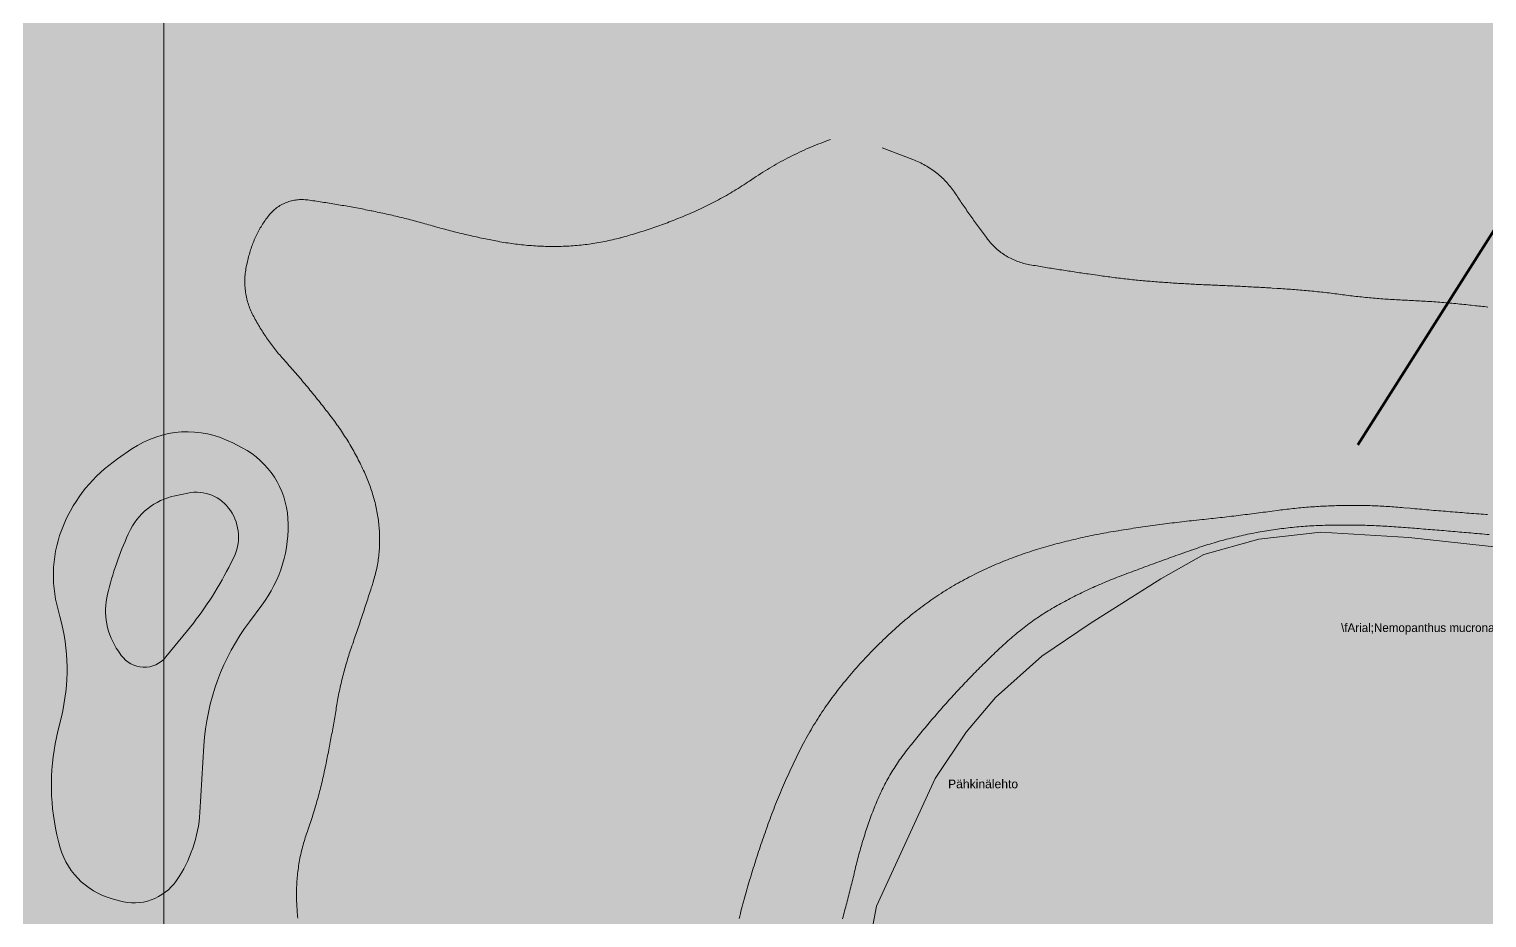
# Model space of a CAD drawing. Header units: metres. Extents: x 68582 to 69192, y 19191 to 19633.
# Drawn here: x 68632.4 to 68717, y 19446.8 to 19498.4 of the extents above; entities that cross this region are included whole.
import ezdxf

# ---------------------------------------------------------------- set-up
doc = ezdxf.new("R2010")
doc.units = ezdxf.units.M
doc.layers.get('0').update_dxf_attribs({"lineweight": 15})
for name, color, linetype, lineweight in [('hankintanumerot', 7, 'Continuous', 5), ('Kasvillisuus', 7, 'Continuous', 5), ('None', 7, 'Continuous', 5)]:
    doc.layers.add(name, color=color, linetype=linetype, lineweight=lineweight)
doc.styles.add('Arial', font='arial.ttf')
doc.styles.add('Delphian', font='')
doc.styles.get('Delphian').set_extended_font_data('Delphian')

msp = doc.modelspace()

# ---------------------------------------------------------------- hatches: boundary and pattern name
at = {"true_color": 0xd1f0d1, "transparency": 33554687}
msp.add_hatch(color=254, dxfattribs=at).paths.add_polyline_path([(68588.122, 19191.443), (69192.296, 19191.443), (69192.296, 19628.232), (68588.122, 19628.232)], flags=0)
at = {"layer": 'None', "linetype": 'Continuous', "lineweight": 0, "true_color": 0xffffff, "transparency": 33554687}
for points in [[(68673.035, 19475.737), (68673.106, 19475.916), (68682.991, 19501.529), (68691.179, 19521.508), (68693.03, 19520.75), (68684.85, 19500.79), (68676.088, 19478.087), (68675.02, 19475.32)], [(68671.4, 19471.5), (68673.035, 19475.737), (68675.02, 19475.32), (68674.46, 19472.99), (68675.14, 19472.52), (68673.82, 19470.44)], [(68675.14, 19472.52), (68680.729, 19472.86), (68689.753, 19474.326), (68698.197, 19475.056), (68730.725, 19472.66), (68733.43, 19471.52), (68733.33, 19469.39), (68730.25, 19470.69), (68698.21, 19473.05), (68690, 19472.34), (68680.95, 19470.87), (68673.82, 19470.44)], [(68683.178, 19389.013), (68673.369, 19409.997), (68669.336, 19422.068), (68667.002, 19433.338), (68666.375, 19444.204), (68667.27, 19455.109), (68670.275, 19467.023), (68671.4, 19471.5), (68673.82, 19470.44), (68672.18, 19466.4), (68669.25, 19454.78), (68668.38, 19444.18), (68668.99, 19433.6), (68671.27, 19422.59), (68675.23, 19410.74), (68684.99, 19389.86)]]:
    msp.add_hatch(color=7, dxfattribs=at).paths.add_polyline_path(points, flags=0)
at = {"layer": 'None', "linetype": 'Continuous', "lineweight": 0, "true_color": 0xa6caf0, "transparency": 33554687}
msp.add_hatch(color=151, dxfattribs=at).paths.add_polyline_path([(68704.58, 19395.3), (68703.2, 19396.8), (68701.5, 19397.3), (68700.2, 19398.7), (68699.7, 19405.6), (68698.9, 19407.6), (68693.3, 19412.4), (68689.1, 19416), (68686.9, 19418.6), (68683.5, 19426), (68681.1, 19433.2), (68680.3, 19438.7), (68680.7, 19442.7), (68681.6, 19447.5), (68685, 19454.9), (68686.8, 19457.6), (68688.5, 19459.6), (68691.2, 19462), (68694, 19463.9), (68698.1, 19466.5), (68700.6, 19467.9), (68703.8, 19468.8), (68707.4, 19469.2), (68712.5, 19468.9), (68722.6, 19467.8), (68725.6, 19467), (68728.4, 19465.5), (68730.9, 19463.3), (68732.6, 19459.8), (68734.2, 19455.2), (68736.5, 19451.4), (68739.7, 19447), (68743.2, 19443.5), (68744.5, 19442.6), (68753.8, 19438.5), (68757.8, 19437.1), (68760.2, 19436.5), (68763.4, 19436.2), (68766, 19435.6), (68765.4, 19434), (68763.9, 19433.7), (68760.7, 19433.7), (68756.1, 19433.5), (68749.2, 19431.6), (68743.7, 19431.1), (68739.9, 19431.1), (68736.8, 19430.4), (68731.2, 19428.1), (68728.2, 19426.1), (68725.4, 19423.8), (68721.33, 19418.5), (68715.9, 19412.5), (68714.3, 19409.6), (68713.2, 19404.8), (68711.8, 19401.6), (68711.2, 19399.4), (68711.2, 19397.44)], flags=0)

# ---------------------------------------------------------------- linework, layer by layer
at = {"layer": 'Kasvillisuus'}
msp.add_lwpolyline([(68640.232, 19207.927), (69167.579, 19207.927), (69167.579, 19603.634), (68640.232, 19603.634)], close=True, dxfattribs=at)
at = {"layer": 'None', "color": 7, "linetype": 'Continuous', "lineweight": 5, "transparency": 33554687}
for p, q in [((68709.54, 19474.27), (68720.283, 19491.2)), ((68638.377, 19474.033), (68637.541, 19473.46)), ((68644.781, 19474.099), (68644.234, 19474.384)), ((68641.621, 19471.471), (68640.895, 19471.32)), ((68638.2, 19469.163), (68638.165, 19469.086)), ((68644, 19467.159), (68644.266, 19467.68)), ((68634.09, 19464.697), (68634.2, 19464.3)), ((68645.2, 19464), (68645.917, 19464.956)), ((68640.355, 19461.96), (68641.609, 19463.496)), ((68637.596, 19462.287), (68637.764, 19462.05)), ((68634.283, 19458.478), (68634.081, 19457.657)), ((68642.329, 19452.932), (68642.561, 19456.807)), ((68634.03, 19451.64), (68634.137, 19451.17)), ((68637.226, 19447.913), (68637.651, 19447.792))]:
    msp.add_line(p, q, dxfattribs=at)
at = {"layer": 'None', "color": 7, "linetype": 'Continuous', "lineweight": 70, "transparency": 33554687}
msp.add_lwpolyline([(68709.54, 19474.27), (68729.75, 19506.12), (68734.22, 19512.47), (68757.72, 19539.84), (68764.6, 19547.49)], dxfattribs=at)
at = {"layer": 'None', "color": 7, "linetype": 'Continuous', "lineweight": 5, "transparency": 33554687}
for points in [[(68678.94, 19492), (68678.811, 19491.954), (68678.668, 19491.902), (68678.526, 19491.849), (68678.385, 19491.795), (68678.244, 19491.74), (68678.103, 19491.684), (68677.963, 19491.626), (68677.823, 19491.568), (68677.683, 19491.509), (68677.545, 19491.448), (68677.406, 19491.387), (68677.269, 19491.324), (68677.131, 19491.26), (68676.994, 19491.195), (68676.858, 19491.13), (68676.722, 19491.063), (68676.587, 19490.995), (68676.452, 19490.926), (68676.317, 19490.856), (68676.184, 19490.785), (68676.051, 19490.713), (68675.918, 19490.64), (68675.786, 19490.566), (68675.654, 19490.49), (68675.523, 19490.414), (68675.393, 19490.337), (68675.264, 19490.259), (68675.134, 19490.18), (68675.006, 19490.1), (68674.878, 19490.018), (68674.751, 19489.936), (68674.624, 19489.853), (68674.5, 19489.77), (68674.228, 19489.587), (68674.12, 19489.514), (68674.011, 19489.442), (68673.9, 19489.37), (68673.79, 19489.3), (68673.679, 19489.229), (68673.568, 19489.16), (68673.456, 19489.091), (68673.344, 19489.023), (68673.231, 19488.955), (68673.118, 19488.888), (68673.005, 19488.822), (68672.891, 19488.757), (68672.777, 19488.692), (68672.662, 19488.628), (68672.547, 19488.565), (68672.432, 19488.502), (68672.316, 19488.44), (68672.2, 19488.379), (68672.083, 19488.319), (68671.966, 19488.259), (68671.849, 19488.2), (68671.732, 19488.142), (68671.613, 19488.085), (68671.495, 19488.028), (68671.376, 19487.972), (68671.257, 19487.916), (68671.138, 19487.862), (68671.018, 19487.808), (68670.898, 19487.755), (68670.778, 19487.703), (68670.657, 19487.651), (68670.535, 19487.6), (68670.339, 19487.518), (68670.231, 19487.473), (68670.122, 19487.429), (68670.012, 19487.384), (68669.902, 19487.34), (68669.792, 19487.297), (68669.682, 19487.254), (68669.572, 19487.212), (68669.461, 19487.17), (68669.35, 19487.128), (68669.24, 19487.087), (68669.129, 19487.046), (68669.017, 19487.006), (68668.906, 19486.966), (68668.794, 19486.927), (68668.683, 19486.888), (68668.571, 19486.85), (68668.459, 19486.812), (68668.347, 19486.775), (68668.234, 19486.738), (68668.122, 19486.701), (68668.009, 19486.665), (68667.896, 19486.63), (68667.784, 19486.595), (68667.671, 19486.56), (68667.557, 19486.526), (68667.444, 19486.492), (68667.33, 19486.459), (68667.217, 19486.426), (68667.103, 19486.394), (68666.989, 19486.362), (68666.875, 19486.331), (68666.76, 19486.3), (68666.722, 19486.29), (68666.611, 19486.26), (68666.499, 19486.232), (68666.387, 19486.204), (68666.275, 19486.177), (68666.162, 19486.152), (68666.05, 19486.127), (68665.937, 19486.102), (68665.824, 19486.079), (68665.711, 19486.057), (68665.598, 19486.035), (68665.484, 19486.015), (68665.371, 19485.995), (68665.257, 19485.976), (68665.143, 19485.958), (68665.029, 19485.941), (68664.915, 19485.925), (68664.8, 19485.91), (68664.686, 19485.896), (68664.571, 19485.882), (68664.456, 19485.87), (68664.342, 19485.858), (68664.227, 19485.848), (68664.112, 19485.838), (68663.997, 19485.829), (68663.882, 19485.821), (68663.767, 19485.814), (68663.651, 19485.807), (68663.536, 19485.802), (68663.421, 19485.798), (68663.306, 19485.794), (68663.19, 19485.792), (68663.075, 19485.79), (68662.959, 19485.789), (68662.844, 19485.789), (68662.728, 19485.79), (68662.613, 19485.791), (68662.497, 19485.793), (68662.382, 19485.796), (68662.266, 19485.799), (68662.151, 19485.804), (68662.035, 19485.809), (68661.92, 19485.815), (68661.805, 19485.821), (68661.689, 19485.829), (68661.574, 19485.837), (68661.459, 19485.846), (68661.344, 19485.855), (68661.228, 19485.865), (68661.113, 19485.877), (68660.999, 19485.888), (68660.884, 19485.901), (68660.769, 19485.914), (68660.654, 19485.928), (68660.539, 19485.943), (68660.425, 19485.958), (68660.31, 19485.975), (68660.196, 19485.992), (68660.082, 19486.009), (68659.968, 19486.028), (68659.854, 19486.047), (68659.74, 19486.067), (68659.626, 19486.088), (68659.513, 19486.109), (68659.4, 19486.131), (68659.305, 19486.15), (68659.111, 19486.188), (68659.002, 19486.21), (68658.895, 19486.232), (68658.787, 19486.254), (68658.68, 19486.276), (68658.573, 19486.299), (68658.465, 19486.322), (68658.359, 19486.345), (68658.251, 19486.369), (68658.144, 19486.392), (68658.037, 19486.417), (68657.931, 19486.441), (68657.823, 19486.466), (68657.717, 19486.491), (68657.61, 19486.516), (68657.504, 19486.541), (68657.397, 19486.567), (68657.29, 19486.594), (68657.184, 19486.62), (68657.078, 19486.647), (68656.972, 19486.674), (68656.866, 19486.701), (68656.759, 19486.729), (68656.654, 19486.756), (68656.547, 19486.785), (68656.442, 19486.813), (68656.336, 19486.842), (68656.23, 19486.871), (68656.125, 19486.9), (68656.019, 19486.93), (68655.914, 19486.96), (68655.808, 19486.99), (68655.705, 19487.02), (68655.601, 19487.05), (68655.496, 19487.08), (68655.391, 19487.11), (68655.285, 19487.14), (68655.18, 19487.169), (68655.074, 19487.198), (68654.968, 19487.227), (68654.862, 19487.256), (68654.756, 19487.284), (68654.65, 19487.312), (68654.544, 19487.339), (68654.438, 19487.367), (68654.332, 19487.394), (68654.226, 19487.421), (68654.119, 19487.447), (68654.013, 19487.473), (68653.906, 19487.499), (68653.8, 19487.525), (68653.693, 19487.55), (68653.586, 19487.576), (68653.48, 19487.6), (68653.373, 19487.625), (68653.266, 19487.649), (68653.159, 19487.673), (68653.052, 19487.697), (68652.945, 19487.72), (68652.838, 19487.743), (68652.731, 19487.766), (68652.623, 19487.789), (68652.516, 19487.811), (68652.408, 19487.833), (68652.3, 19487.855), (68652.259, 19487.863), (68652.155, 19487.884), (68652.051, 19487.905), (68651.945, 19487.925), (68651.841, 19487.946), (68651.736, 19487.966), (68651.63, 19487.986), (68651.525, 19488.006), (68651.42, 19488.026), (68651.315, 19488.045), (68651.21, 19488.064), (68651.104, 19488.084), (68650.999, 19488.103), (68650.893, 19488.122), (68650.788, 19488.14), (68650.683, 19488.159), (68650.578, 19488.177), (68650.472, 19488.195), (68650.366, 19488.213), (68650.261, 19488.231), (68650.155, 19488.248), (68650.05, 19488.266), (68649.944, 19488.283), (68649.839, 19488.3), (68649.733, 19488.317), (68649.627, 19488.333), (68649.522, 19488.35), (68649.415, 19488.366), (68649.31, 19488.382), (68649.204, 19488.398), (68649.098, 19488.414), (68648.993, 19488.429), (68648.885, 19488.445), (68648.586, 19488.488), (68648.506, 19488.498), (68648.427, 19488.506), (68648.347, 19488.511), (68648.267, 19488.513), (68648.187, 19488.513), (68648.108, 19488.51), (68648.028, 19488.504), (68647.948, 19488.496), (68647.869, 19488.485), (68647.79, 19488.472), (68647.712, 19488.456), (68647.634, 19488.437), (68647.557, 19488.416), (68647.481, 19488.393), (68647.405, 19488.367), (68647.331, 19488.338), (68647.257, 19488.307), (68647.184, 19488.274), (68647.113, 19488.238), (68647.043, 19488.2), (68646.974, 19488.16), (68646.906, 19488.117), (68646.84, 19488.073), (68646.775, 19488.026), (68646.712, 19487.977), (68646.651, 19487.926), (68646.591, 19487.873), (68646.533, 19487.818), (68646.477, 19487.761), (68646.422, 19487.702), (68646.37, 19487.642), (68646.32, 19487.58), (68646.266, 19487.511), (68646.214, 19487.441), (68646.163, 19487.371), (68646.113, 19487.3), (68646.064, 19487.229), (68646.015, 19487.157), (68645.968, 19487.084), (68645.922, 19487.011), (68645.877, 19486.937), (68645.833, 19486.862), (68645.789, 19486.787), (68645.747, 19486.711), (68645.706, 19486.635), (68645.666, 19486.558), (68645.627, 19486.48), (68645.589, 19486.402), (68645.552, 19486.324), (68645.517, 19486.244), (68645.482, 19486.165), (68645.448, 19486.085), (68645.416, 19486.005), (68645.384, 19485.924), (68645.354, 19485.842), (68645.325, 19485.761), (68645.297, 19485.679), (68645.27, 19485.596), (68645.244, 19485.513), (68645.219, 19485.43), (68645.196, 19485.347), (68645.173, 19485.263), (68645.152, 19485.179), (68645.132, 19485.096), (68645.07, 19484.825), (68645.039, 19484.69), (68645.019, 19484.598), (68645.001, 19484.507), (68644.985, 19484.416), (68644.971, 19484.324), (68644.959, 19484.232), (68644.95, 19484.14), (68644.942, 19484.047), (68644.936, 19483.955), (68644.933, 19483.862), (68644.931, 19483.769), (68644.931, 19483.678), (68644.934, 19483.586), (68644.938, 19483.493), (68644.945, 19483.4), (68644.954, 19483.308), (68644.964, 19483.216), (68644.977, 19483.124), (68644.992, 19483.032), (68645.008, 19482.941), (68645.027, 19482.85), (68645.048, 19482.759), (68645.071, 19482.67), (68645.095, 19482.58), (68645.122, 19482.491), (68645.151, 19482.403), (68645.181, 19482.315), (68645.214, 19482.228), (68645.248, 19482.142), (68645.284, 19482.057), (68645.323, 19481.972), (68645.363, 19481.888), (68645.405, 19481.805), (68645.449, 19481.721), (68645.494, 19481.637), (68645.54, 19481.552), (68645.587, 19481.468), (68645.634, 19481.384), (68645.682, 19481.3), (68645.731, 19481.217), (68645.78, 19481.134), (68645.83, 19481.052), (68645.881, 19480.97), (68645.932, 19480.888), (68645.984, 19480.807), (68646.037, 19480.726), (68646.09, 19480.646), (68646.144, 19480.566), (68646.198, 19480.486), (68646.253, 19480.407), (68646.309, 19480.329), (68646.365, 19480.25), (68646.422, 19480.172), (68646.479, 19480.095), (68646.537, 19480.018), (68646.596, 19479.942), (68646.655, 19479.866), (68646.715, 19479.79), (68646.776, 19479.715), (68646.836, 19479.64), (68646.898, 19479.566), (68646.96, 19479.492), (68647.023, 19479.419), (68647.086, 19479.347), (68647.151, 19479.273), (68647.355, 19479.045), (68647.437, 19478.953), (68647.514, 19478.867), (68647.591, 19478.779), (68647.667, 19478.692), (68647.743, 19478.605), (68647.82, 19478.517), (68647.895, 19478.43), (68647.971, 19478.342), (68648.047, 19478.254), (68648.122, 19478.166), (68648.197, 19478.078), (68648.272, 19477.989), (68648.347, 19477.901), (68648.422, 19477.811), (68648.496, 19477.723), (68648.57, 19477.634), (68648.644, 19477.544), (68648.717, 19477.455), (68648.791, 19477.365), (68648.865, 19477.275), (68648.937, 19477.185), (68649.01, 19477.095), (68649.083, 19477.005), (68649.156, 19476.914), (68649.228, 19476.823), (68649.3, 19476.733), (68649.372, 19476.642), (68649.444, 19476.551), (68649.515, 19476.46), (68649.587, 19476.368), (68649.658, 19476.276), (68649.724, 19476.191), (68649.79, 19476.105), (68649.878, 19475.991), (68649.948, 19475.899), (68650.017, 19475.809), (68650.084, 19475.718), (68650.151, 19475.627), (68650.218, 19475.535), (68650.284, 19475.443), (68650.349, 19475.35), (68650.414, 19475.257), (68650.478, 19475.163), (68650.541, 19475.069), (68650.604, 19474.975), (68650.666, 19474.88), (68650.728, 19474.785), (68650.789, 19474.689), (68650.849, 19474.593), (68650.908, 19474.497), (68650.967, 19474.4), (68651.025, 19474.302), (68651.083, 19474.205), (68651.14, 19474.107), (68651.196, 19474.008), (68651.252, 19473.91), (68651.307, 19473.81), (68651.361, 19473.711), (68651.415, 19473.611), (68651.468, 19473.511), (68651.52, 19473.41), (68651.572, 19473.309), (68651.623, 19473.208), (68651.673, 19473.106), (68651.722, 19473.005), (68651.77, 19472.905), (68651.829, 19472.781), (68651.874, 19472.685), (68651.917, 19472.59), (68651.959, 19472.495), (68652, 19472.399), (68652.04, 19472.303), (68652.079, 19472.206), (68652.117, 19472.109), (68652.154, 19472.012), (68652.19, 19471.914), (68652.225, 19471.816), (68652.258, 19471.717), (68652.291, 19471.618), (68652.323, 19471.519), (68652.354, 19471.419), (68652.383, 19471.32), (68652.412, 19471.219), (68652.439, 19471.119), (68652.465, 19471.018), (68652.491, 19470.917), (68652.515, 19470.816), (68652.538, 19470.714), (68652.56, 19470.612), (68652.581, 19470.51), (68652.601, 19470.408), (68652.62, 19470.305), (68652.637, 19470.202), (68652.654, 19470.1), (68652.669, 19469.996), (68652.684, 19469.893), (68652.697, 19469.79), (68652.709, 19469.686), (68652.72, 19469.585), (68652.73, 19469.48), (68652.738, 19469.376), (68652.746, 19469.273), (68652.751, 19469.169), (68652.756, 19469.066), (68652.759, 19468.962), (68652.761, 19468.858), (68652.761, 19468.758), (68652.761, 19468.655), (68652.759, 19468.551), (68652.755, 19468.447), (68652.751, 19468.343), (68652.744, 19468.24), (68652.737, 19468.136), (68652.728, 19468.033), (68652.718, 19467.93), (68652.707, 19467.826), (68652.694, 19467.723), (68652.681, 19467.621), (68652.665, 19467.518), (68652.649, 19467.415), (68652.631, 19467.313), (68652.612, 19467.211), (68652.591, 19467.11), (68652.569, 19467.008), (68652.546, 19466.907), (68652.522, 19466.806), (68652.496, 19466.705), (68652.469, 19466.605), (68652.441, 19466.505), (68652.412, 19466.406), (68652.38, 19466.305), (68652.32, 19466.115), (68652.301, 19466.056), (68652.275, 19465.971), (68652.24, 19465.862), (68652.206, 19465.755), (68652.171, 19465.646), (68652.136, 19465.537), (68652.102, 19465.43), (68652.066, 19465.321), (68652.031, 19465.212), (68651.996, 19465.105), (68651.961, 19464.996), (68651.925, 19464.887), (68651.889, 19464.779), (68651.854, 19464.672), (68651.818, 19464.563), (68651.782, 19464.454), (68651.747, 19464.348), (68651.71, 19464.239), (68651.674, 19464.13), (68651.638, 19464.024), (68651.602, 19463.915), (68651.565, 19463.807), (68651.529, 19463.698), (68651.492, 19463.592), (68651.456, 19463.483), (68651.419, 19463.375), (68651.382, 19463.269), (68651.345, 19463.16), (68651.308, 19463.052), (68651.271, 19462.946), (68651.234, 19462.837), (68651.196, 19462.729), (68651.15, 19462.6), (68651.144, 19462.583), (68651.106, 19462.473), (68651.07, 19462.366), (68651.034, 19462.26), (68650.999, 19462.153), (68650.965, 19462.046), (68650.931, 19461.938), (68650.898, 19461.831), (68650.865, 19461.723), (68650.833, 19461.615), (68650.801, 19461.508), (68650.77, 19461.399), (68650.74, 19461.291), (68650.711, 19461.183), (68650.681, 19461.074), (68650.653, 19460.965), (68650.625, 19460.857), (68650.598, 19460.747), (68650.571, 19460.638), (68650.545, 19460.529), (68650.519, 19460.419), (68650.494, 19460.31), (68650.47, 19460.2), (68650.446, 19460.09), (68650.423, 19459.98), (68650.4, 19459.87), (68650.378, 19459.759), (68650.357, 19459.649), (68650.336, 19459.538), (68650.316, 19459.428), (68650.296, 19459.317), (68650.277, 19459.206), (68650.26, 19459.1), (68650.245, 19459.007), (68650.227, 19458.896), (68650.208, 19458.784), (68650.19, 19458.674), (68650.171, 19458.562), (68650.152, 19458.451), (68650.133, 19458.339), (68650.113, 19458.229), (68650.094, 19458.117), (68650.074, 19458.006), (68650.055, 19457.896), (68650.035, 19457.785), (68650.015, 19457.673), (68649.995, 19457.563), (68649.974, 19457.452), (68649.954, 19457.341), (68649.933, 19457.23), (68649.913, 19457.12), (68649.892, 19457.008), (68649.871, 19456.897), (68649.849, 19456.787), (68649.828, 19456.676), (68649.806, 19456.565), (68649.785, 19456.454), (68649.763, 19456.345), (68649.741, 19456.234), (68649.719, 19456.123), (68649.697, 19456.013), (68649.674, 19455.902), (68649.652, 19455.791), (68649.629, 19455.682), (68649.602, 19455.554), (68649.59, 19455.495), (68649.567, 19455.387), (68649.543, 19455.273), (68649.518, 19455.159), (68649.493, 19455.046), (68649.467, 19454.932), (68649.441, 19454.819), (68649.414, 19454.706), (68649.387, 19454.593), (68649.359, 19454.48), (68649.331, 19454.367), (68649.303, 19454.254), (68649.274, 19454.141), (68649.244, 19454.029), (68649.214, 19453.916), (68649.184, 19453.804), (68649.153, 19453.692), (68649.122, 19453.58), (68649.09, 19453.467), (68649.058, 19453.356), (68649.025, 19453.244), (68648.992, 19453.133), (68648.959, 19453.021), (68648.925, 19452.91), (68648.89, 19452.799), (68648.855, 19452.688), (68648.82, 19452.577), (68648.784, 19452.466), (68648.748, 19452.356), (68648.711, 19452.245), (68648.674, 19452.135), (68648.636, 19452.025), (68648.596, 19451.91), (68648.565, 19451.82), (68648.517, 19451.684), (68648.48, 19451.576), (68648.445, 19451.469), (68648.411, 19451.362), (68648.378, 19451.254), (68648.346, 19451.147), (68648.316, 19451.039), (68648.286, 19450.93), (68648.258, 19450.822), (68648.231, 19450.712), (68648.205, 19450.603), (68648.18, 19450.494), (68648.156, 19450.384), (68648.134, 19450.274), (68648.113, 19450.163), (68648.093, 19450.053), (68648.074, 19449.942), (68648.056, 19449.831), (68648.04, 19449.72), (68648.024, 19449.609), (68648.01, 19449.497), (68647.997, 19449.386), (68647.986, 19449.274), (68647.975, 19449.162), (68647.966, 19449.05), (68647.958, 19448.938), (68647.951, 19448.826), (68647.945, 19448.714), (68647.941, 19448.602), (68647.938, 19448.489), (68647.935, 19448.377), (68647.935, 19448.265), (68647.935, 19448.155), (68647.935, 19448.095), (68647.937, 19447.989), (68647.939, 19447.88), (68647.942, 19447.771), (68647.946, 19447.662), (68647.951, 19447.553), (68647.957, 19447.445), (68647.964, 19447.336), (68647.971, 19447.227), (68647.98, 19447.118), (68647.989, 19447.009), (68648, 19446.901), (68648.011, 19446.792)], [(68717.096, 19482.275), (68716.991, 19482.286), (68716.887, 19482.297), (68716.782, 19482.308), (68716.677, 19482.319), (68716.572, 19482.33), (68716.467, 19482.341), (68716.365, 19482.352), (68716.11, 19482.38), (68716.046, 19482.387), (68715.93, 19482.399), (68715.813, 19482.412), (68715.697, 19482.424), (68715.58, 19482.436), (68715.463, 19482.447), (68715.347, 19482.459), (68715.23, 19482.47), (68715.112, 19482.481), (68714.996, 19482.491), (68714.879, 19482.502), (68714.762, 19482.512), (68714.646, 19482.522), (68714.529, 19482.532), (68714.411, 19482.541), (68714.295, 19482.55), (68714.178, 19482.559), (68714.061, 19482.568), (68713.944, 19482.576), (68713.827, 19482.585), (68713.71, 19482.593), (68713.593, 19482.6), (68713.476, 19482.608), (68713.359, 19482.615), (68713.242, 19482.622), (68713.125, 19482.629), (68713.007, 19482.636), (68712.891, 19482.642), (68712.773, 19482.648), (68712.656, 19482.654), (68712.539, 19482.659), (68712.422, 19482.665), (68712.305, 19482.67), (68712.224, 19482.673), (68712.112, 19482.678), (68712, 19482.684), (68711.888, 19482.689), (68711.776, 19482.695), (68711.664, 19482.701), (68711.552, 19482.708), (68711.44, 19482.715), (68711.328, 19482.722), (68711.216, 19482.729), (68711.104, 19482.737), (68710.992, 19482.745), (68710.88, 19482.754), (68710.769, 19482.763), (68710.657, 19482.772), (68710.545, 19482.781), (68710.433, 19482.791), (68710.321, 19482.801), (68710.21, 19482.811), (68710.098, 19482.822), (68709.987, 19482.833), (68709.874, 19482.844), (68709.763, 19482.856), (68709.651, 19482.868), (68709.54, 19482.88), (68709.429, 19482.893), (68709.317, 19482.906), (68709.205, 19482.919), (68709.094, 19482.933), (68708.983, 19482.946), (68708.872, 19482.961), (68708.761, 19482.975), (68708.65, 19482.99), (68708.539, 19483.005), (68708.428, 19483.019), (68708.316, 19483.034), (68708.205, 19483.048), (68708.094, 19483.062), (68707.983, 19483.075), (68707.871, 19483.089), (68707.76, 19483.102), (68707.648, 19483.115), (68707.537, 19483.127), (68707.425, 19483.14), (68707.314, 19483.152), (68707.202, 19483.164), (68707.09, 19483.175), (68706.979, 19483.187), (68706.867, 19483.198), (68706.755, 19483.209), (68706.643, 19483.219), (68706.532, 19483.229), (68706.42, 19483.24), (68706.309, 19483.249), (68706.197, 19483.259), (68706.085, 19483.268), (68705.973, 19483.277), (68705.861, 19483.286), (68705.749, 19483.295), (68705.637, 19483.303), (68705.525, 19483.311), (68705.413, 19483.319), (68705.301, 19483.327), (68705.189, 19483.334), (68705.077, 19483.341), (68704.85, 19483.355), (68704.573, 19483.372), (68704.464, 19483.379), (68704.354, 19483.385), (68704.246, 19483.392), (68704.136, 19483.399), (68704.028, 19483.405), (68703.918, 19483.411), (68703.81, 19483.417), (68703.702, 19483.424), (68703.592, 19483.43), (68703.484, 19483.436), (68703.374, 19483.442), (68703.266, 19483.448), (68703.156, 19483.454), (68703.048, 19483.459), (68702.938, 19483.465), (68702.83, 19483.47), (68702.719, 19483.476), (68702.611, 19483.481), (68702.501, 19483.487), (68702.393, 19483.492), (68702.283, 19483.497), (68702.175, 19483.503), (68702.065, 19483.508), (68701.957, 19483.513), (68701.846, 19483.518), (68701.738, 19483.522), (68701.628, 19483.527), (68701.52, 19483.532), (68701.412, 19483.536), (68701.302, 19483.541), (68701.194, 19483.546), (68701.085, 19483.55), (68700.984, 19483.554), (68700.88, 19483.558), (68700.777, 19483.562), (68700.676, 19483.567), (68700.573, 19483.571), (68700.47, 19483.576), (68700.367, 19483.581), (68700.265, 19483.586), (68700.162, 19483.591), (68700.059, 19483.596), (68699.956, 19483.601), (68699.853, 19483.607), (68699.75, 19483.612), (68699.648, 19483.618), (68699.545, 19483.624), (68699.443, 19483.63), (68699.341, 19483.636), (68699.238, 19483.642), (68699.135, 19483.648), (68699.032, 19483.655), (68698.93, 19483.661), (68698.827, 19483.668), (68698.724, 19483.675), (68698.621, 19483.682), (68698.519, 19483.689), (68698.416, 19483.696), (68698.313, 19483.704), (68698.212, 19483.711), (68698.109, 19483.718), (68698.007, 19483.726), (68697.904, 19483.734), (68697.801, 19483.742), (68697.7, 19483.75), (68697.596, 19483.758), (68697.494, 19483.767), (68697.392, 19483.775), (68697.289, 19483.784), (68697.187, 19483.793), (68697.084, 19483.802), (68696.982, 19483.812), (68696.88, 19483.822), (68696.777, 19483.831), (68696.675, 19483.842), (68696.573, 19483.852), (68696.47, 19483.862), (68696.369, 19483.873), (68696.266, 19483.884), (68696.164, 19483.895), (68696.062, 19483.906), (68695.96, 19483.918), (68695.857, 19483.93), (68695.756, 19483.941), (68695.653, 19483.954), (68695.551, 19483.966), (68695.449, 19483.978), (68695.347, 19483.991), (68695.245, 19484.004), (68695.143, 19484.017), (68695.041, 19484.031), (68694.939, 19484.044), (68694.837, 19484.058), (68694.735, 19484.072), (68694.634, 19484.086), (68694.532, 19484.101), (68694.432, 19484.115), (68694.155, 19484.155), (68693.892, 19484.193), (68693.786, 19484.208), (68693.683, 19484.223), (68693.58, 19484.238), (68693.477, 19484.253), (68693.376, 19484.268), (68693.273, 19484.284), (68693.17, 19484.299), (68693.067, 19484.315), (68692.966, 19484.33), (68692.863, 19484.346), (68692.76, 19484.361), (68692.659, 19484.377), (68692.556, 19484.393), (68692.453, 19484.409), (68692.35, 19484.425), (68692.249, 19484.441), (68692.146, 19484.457), (68692.043, 19484.473), (68691.94, 19484.49), (68691.839, 19484.506), (68691.737, 19484.523), (68691.634, 19484.539), (68691.533, 19484.556), (68691.43, 19484.573), (68691.327, 19484.59), (68691.224, 19484.607), (68691.124, 19484.624), (68691.021, 19484.641), (68690.918, 19484.658), (68690.815, 19484.675), (68690.715, 19484.693), (68690.615, 19484.71), (68690.503, 19484.729), (68690.412, 19484.746), (68690.322, 19484.764), (68690.233, 19484.785), (68690.143, 19484.808), (68690.055, 19484.833), (68689.967, 19484.86), (68689.88, 19484.889), (68689.793, 19484.921), (68689.707, 19484.954), (68689.622, 19484.989), (68689.538, 19485.026), (68689.455, 19485.065), (68689.373, 19485.106), (68689.291, 19485.149), (68689.211, 19485.194), (68689.132, 19485.241), (68689.054, 19485.29), (68688.977, 19485.34), (68688.901, 19485.392), (68688.827, 19485.446), (68688.754, 19485.502), (68688.682, 19485.56), (68688.611, 19485.619), (68688.542, 19485.68), (68688.474, 19485.742), (68688.408, 19485.806), (68688.344, 19485.871), (68688.281, 19485.938), (68688.219, 19486.007), (68688.159, 19486.077), (68688.101, 19486.148), (68688.045, 19486.22), (68687.982, 19486.302), (68687.924, 19486.379), (68687.866, 19486.456), (68687.808, 19486.534), (68687.751, 19486.611), (68687.693, 19486.689), (68687.636, 19486.766), (68687.578, 19486.844), (68687.521, 19486.922), (68687.464, 19487), (68687.408, 19487.078), (68687.351, 19487.156), (68687.295, 19487.235), (68687.239, 19487.313), (68687.183, 19487.392), (68687.127, 19487.471), (68687.071, 19487.55), (68687.016, 19487.629), (68686.96, 19487.708), (68686.905, 19487.787), (68686.85, 19487.867), (68686.796, 19487.946), (68686.741, 19488.026), (68686.686, 19488.105), (68686.632, 19488.185), (68686.578, 19488.265), (68686.524, 19488.345), (68686.47, 19488.425), (68686.417, 19488.506), (68686.363, 19488.586), (68686.31, 19488.667), (68686.261, 19488.741), (68686.19, 19488.85), (68686.134, 19488.933), (68686.076, 19489.016), (68686.016, 19489.098), (68685.955, 19489.179), (68685.892, 19489.258), (68685.828, 19489.336), (68685.762, 19489.413), (68685.694, 19489.488), (68685.626, 19489.563), (68685.555, 19489.635), (68685.483, 19489.707), (68685.41, 19489.777), (68685.336, 19489.845), (68685.26, 19489.912), (68685.183, 19489.978), (68685.104, 19490.042), (68685.025, 19490.104), (68684.944, 19490.165), (68684.862, 19490.225), (68684.778, 19490.282), (68684.694, 19490.338), (68684.609, 19490.393), (68684.522, 19490.445), (68684.435, 19490.496), (68684.346, 19490.545), (68684.257, 19490.593), (68684.166, 19490.638), (68684.075, 19490.682), (68683.983, 19490.724), (68683.89, 19490.765), (68683.797, 19490.803), (68683.702, 19490.84), (68681.92, 19491.51)], [(68673.627, 19446.778), (68673.662, 19446.919), (68673.697, 19447.059), (68673.732, 19447.199), (68673.769, 19447.339), (68673.805, 19447.478), (68673.845, 19447.625), (68673.879, 19447.752), (68673.918, 19447.892), (68673.956, 19448.032), (68673.995, 19448.171), (68674.035, 19448.31), (68674.074, 19448.449), (68674.114, 19448.588), (68674.155, 19448.727), (68674.195, 19448.866), (68674.236, 19449.004), (68674.278, 19449.143), (68674.32, 19449.282), (68674.362, 19449.42), (68674.404, 19449.559), (68674.447, 19449.697), (68674.49, 19449.835), (68674.533, 19449.972), (68674.577, 19450.11), (68674.621, 19450.248), (68674.666, 19450.386), (68674.711, 19450.524), (68674.756, 19450.661), (68674.801, 19450.798), (68674.847, 19450.935), (68674.893, 19451.072), (68674.94, 19451.209), (68674.987, 19451.346), (68675.034, 19451.483), (68675.082, 19451.62), (68675.13, 19451.756), (68675.178, 19451.892), (68675.231, 19452.04), (68675.265, 19452.135), (68675.27, 19452.149), (68675.318, 19452.283), (68675.369, 19452.424), (68675.421, 19452.564), (68675.473, 19452.705), (68675.526, 19452.845), (68675.58, 19452.985), (68675.634, 19453.125), (68675.689, 19453.265), (68675.744, 19453.404), (68675.799, 19453.543), (68675.855, 19453.682), (68675.912, 19453.821), (68675.969, 19453.96), (68676.027, 19454.098), (68676.085, 19454.236), (68676.144, 19454.374), (68676.204, 19454.512), (68676.263, 19454.649), (68676.324, 19454.787), (68676.385, 19454.923), (68676.446, 19455.06), (68676.508, 19455.197), (68676.571, 19455.333), (68676.634, 19455.469), (68676.697, 19455.605), (68676.761, 19455.74), (68676.826, 19455.876), (68676.891, 19456.011), (68676.957, 19456.146), (68677.023, 19456.281), (68677.089, 19456.415), (68677.16, 19456.555), (68677.226, 19456.685), (68677.294, 19456.818), (68677.364, 19456.95), (68677.434, 19457.082), (68677.506, 19457.213), (68677.578, 19457.344), (68677.651, 19457.474), (68677.725, 19457.604), (68677.801, 19457.733), (68677.876, 19457.862), (68677.953, 19457.99), (68678.031, 19458.118), (68678.11, 19458.245), (68678.189, 19458.371), (68678.27, 19458.498), (68678.351, 19458.623), (68678.433, 19458.748), (68678.517, 19458.872), (68678.601, 19458.996), (68678.686, 19459.118), (68678.771, 19459.241), (68678.858, 19459.363), (68678.945, 19459.484), (68679.034, 19459.605), (68679.123, 19459.725), (68679.213, 19459.844), (68679.304, 19459.963), (68679.395, 19460.081), (68679.488, 19460.198), (68679.581, 19460.315), (68679.675, 19460.431), (68679.773, 19460.549), (68679.815, 19460.6), (68679.862, 19460.657), (68679.955, 19460.768), (68680.051, 19460.883), (68680.148, 19460.996), (68680.245, 19461.109), (68680.343, 19461.222), (68680.442, 19461.334), (68680.541, 19461.446), (68680.641, 19461.557), (68680.741, 19461.667), (68680.842, 19461.777), (68680.944, 19461.886), (68681.046, 19461.995), (68681.148, 19462.103), (68681.252, 19462.211), (68681.356, 19462.318), (68681.46, 19462.425), (68681.565, 19462.531), (68681.671, 19462.637), (68681.777, 19462.742), (68681.884, 19462.846), (68681.991, 19462.95), (68682.099, 19463.053), (68682.208, 19463.156), (68682.316, 19463.258), (68682.426, 19463.359), (68682.536, 19463.46), (68682.647, 19463.561), (68682.758, 19463.66), (68682.869, 19463.759), (68682.981, 19463.858), (68683.094, 19463.956), (68683.21, 19464.055), (68683.27, 19464.107), (68683.378, 19464.198), (68683.489, 19464.291), (68683.6, 19464.382), (68683.712, 19464.473), (68683.825, 19464.563), (68683.938, 19464.652), (68684.051, 19464.74), (68684.166, 19464.827), (68684.281, 19464.913), (68684.397, 19464.999), (68684.514, 19465.084), (68684.63, 19465.168), (68684.748, 19465.251), (68684.867, 19465.333), (68684.985, 19465.414), (68685.105, 19465.494), (68685.225, 19465.574), (68685.346, 19465.652), (68685.467, 19465.73), (68685.589, 19465.806), (68685.711, 19465.882), (68685.834, 19465.957), (68685.958, 19466.031), (68686.082, 19466.104), (68686.207, 19466.176), (68686.332, 19466.247), (68686.457, 19466.317), (68686.584, 19466.387), (68686.71, 19466.455), (68686.838, 19466.523), (68686.965, 19466.589), (68687.095, 19466.655), (68687.177, 19466.697), (68687.3, 19466.758), (68687.424, 19466.82), (68687.548, 19466.88), (68687.673, 19466.94), (68687.798, 19467), (68687.923, 19467.058), (68688.049, 19467.116), (68688.176, 19467.173), (68688.302, 19467.229), (68688.429, 19467.285), (68688.556, 19467.34), (68688.684, 19467.394), (68688.811, 19467.447), (68688.94, 19467.499), (68689.068, 19467.551), (68689.197, 19467.602), (68689.326, 19467.653), (68689.455, 19467.702), (68689.585, 19467.751), (68689.715, 19467.799), (68689.845, 19467.846), (68689.975, 19467.893), (68690.106, 19467.938), (68690.237, 19467.983), (68690.368, 19468.027), (68690.499, 19468.071), (68690.631, 19468.113), (68690.763, 19468.155), (68690.896, 19468.196), (68691.028, 19468.237), (68691.161, 19468.276), (68691.295, 19468.315), (68691.426, 19468.353), (68691.56, 19468.39), (68691.694, 19468.428), (68691.827, 19468.464), (68691.961, 19468.5), (68692.095, 19468.536), (68692.229, 19468.571), (68692.364, 19468.606), (68692.498, 19468.64), (68692.633, 19468.674), (68692.768, 19468.707), (68692.902, 19468.739), (68693.037, 19468.772), (68693.172, 19468.803), (68693.307, 19468.835), (68693.443, 19468.865), (68693.578, 19468.895), (68693.714, 19468.925), (68693.849, 19468.954), (68693.985, 19468.983), (68694.121, 19469.011), (68694.257, 19469.039), (68694.393, 19469.066), (68694.529, 19469.092), (68694.666, 19469.119), (68694.802, 19469.144), (68694.938, 19469.169), (68695.075, 19469.194), (68695.211, 19469.218), (68695.348, 19469.242), (68695.484, 19469.265), (68695.623, 19469.287), (68695.67, 19469.295), (68695.807, 19469.317), (68695.947, 19469.34), (68696.087, 19469.362), (68696.227, 19469.384), (68696.367, 19469.406), (68696.508, 19469.427), (68696.648, 19469.448), (68696.788, 19469.469), (68696.928, 19469.49), (68697.07, 19469.51), (68697.21, 19469.531), (68697.351, 19469.551), (68697.491, 19469.57), (68697.631, 19469.59), (68697.772, 19469.609), (68697.912, 19469.628), (68698.053, 19469.647), (68698.194, 19469.665), (68698.334, 19469.683), (68698.475, 19469.701), (68698.615, 19469.719), (68698.756, 19469.736), (68698.897, 19469.754), (68699.038, 19469.771), (68699.178, 19469.787), (68699.319, 19469.804), (68699.46, 19469.82), (68699.601, 19469.836), (68699.742, 19469.852), (68699.884, 19469.867), (68700.025, 19469.883), (68700.167, 19469.898), (68700.19, 19469.9), (68700.357, 19469.918), (68700.491, 19469.932), (68700.622, 19469.945), (68700.754, 19469.96), (68700.886, 19469.974), (68701.019, 19469.989), (68701.151, 19470.003), (68701.284, 19470.018), (68701.414, 19470.033), (68701.546, 19470.048), (68701.678, 19470.063), (68701.811, 19470.078), (68701.943, 19470.093), (68702.073, 19470.108), (68702.205, 19470.124), (68702.337, 19470.14), (68702.47, 19470.156), (68702.602, 19470.172), (68702.734, 19470.188), (68702.864, 19470.204), (68702.996, 19470.22), (68703.128, 19470.236), (68703.26, 19470.253), (68703.392, 19470.27), (68703.524, 19470.286), (68703.654, 19470.303), (68703.786, 19470.32), (68703.918, 19470.337), (68704.05, 19470.355), (68704.182, 19470.372), (68704.312, 19470.389), (68704.444, 19470.407), (68704.575, 19470.425), (68704.851, 19470.462), (68704.965, 19470.478), (68705.079, 19470.492), (68705.193, 19470.507), (68705.308, 19470.521), (68705.422, 19470.535), (68705.537, 19470.548), (68705.651, 19470.561), (68705.766, 19470.573), (68705.88, 19470.585), (68705.995, 19470.597), (68706.11, 19470.608), (68706.224, 19470.619), (68706.339, 19470.629), (68706.454, 19470.639), (68706.569, 19470.649), (68706.683, 19470.658), (68706.798, 19470.667), (68706.913, 19470.675), (68707.028, 19470.683), (68707.143, 19470.691), (68707.258, 19470.698), (68707.373, 19470.705), (68707.488, 19470.711), (68707.603, 19470.717), (68707.718, 19470.722), (68707.833, 19470.728), (68707.948, 19470.732), (68708.064, 19470.737), (68708.179, 19470.741), (68708.294, 19470.744), (68708.409, 19470.747), (68708.525, 19470.75), (68708.64, 19470.752), (68708.755, 19470.754), (68708.87, 19470.756), (68708.985, 19470.757), (68709.101, 19470.757), (68709.216, 19470.758), (68709.331, 19470.757), (68709.446, 19470.757), (68709.561, 19470.756), (68709.677, 19470.755), (68709.792, 19470.753), (68709.907, 19470.751), (68710.022, 19470.748), (68710.138, 19470.745), (68710.253, 19470.742), (68710.368, 19470.738), (68710.483, 19470.734), (68710.598, 19470.729), (68710.713, 19470.724), (68710.828, 19470.719), (68710.944, 19470.713), (68711.059, 19470.707), (68711.174, 19470.7), (68711.289, 19470.693), (68711.404, 19470.686), (68711.519, 19470.678), (68711.634, 19470.67), (68711.748, 19470.661), (68711.863, 19470.652), (68711.978, 19470.643), (68712.093, 19470.633), (68712.208, 19470.623), (68712.57, 19470.59), (68712.705, 19470.578), (68712.843, 19470.565), (68712.98, 19470.553), (68713.117, 19470.541), (68713.254, 19470.529), (68713.394, 19470.516), (68713.531, 19470.505), (68713.669, 19470.493), (68713.806, 19470.481), (68713.943, 19470.47), (68714.08, 19470.458), (68714.217, 19470.447), (68714.358, 19470.435), (68714.495, 19470.424), (68714.632, 19470.413), (68714.769, 19470.402), (68714.907, 19470.391), (68715.044, 19470.38), (68715.181, 19470.369), (68715.318, 19470.358), (68715.459, 19470.347), (68715.596, 19470.337), (68715.733, 19470.326), (68715.871, 19470.316), (68716.008, 19470.306), (68716.145, 19470.296), (68716.282, 19470.286), (68716.42, 19470.276), (68716.56, 19470.265), (68716.698, 19470.256), (68716.835, 19470.246), (68716.974, 19470.236), (68717.065, 19470.23)], [(68717.165, 19469.061), (68717.026, 19469.073), (68716.886, 19469.086), (68716.747, 19469.098), (68716.608, 19469.111), (68716.468, 19469.123), (68716.33, 19469.135), (68716.228, 19469.144), (68716.099, 19469.156), (68715.971, 19469.167), (68715.837, 19469.179), (68715.709, 19469.19), (68715.58, 19469.201), (68715.446, 19469.213), (68715.318, 19469.224), (68715.184, 19469.236), (68715.056, 19469.247), (68714.927, 19469.257), (68714.794, 19469.269), (68714.665, 19469.28), (68714.532, 19469.291), (68714.403, 19469.302), (68714.269, 19469.313), (68714.141, 19469.324), (68714.012, 19469.334), (68713.879, 19469.345), (68713.75, 19469.356), (68713.617, 19469.367), (68713.488, 19469.377), (68713.359, 19469.387), (68713.226, 19469.398), (68713.097, 19469.408), (68712.964, 19469.419), (68712.835, 19469.429), (68712.706, 19469.439), (68712.573, 19469.45), (68712.444, 19469.46), (68712.31, 19469.47), (68712.182, 19469.48), (68712.05, 19469.49), (68712.004, 19469.493), (68711.877, 19469.503), (68711.749, 19469.512), (68711.621, 19469.521), (68711.494, 19469.529), (68711.365, 19469.538), (68711.238, 19469.545), (68711.11, 19469.552), (68710.982, 19469.559), (68710.854, 19469.566), (68710.726, 19469.572), (68710.598, 19469.578), (68710.47, 19469.583), (68710.342, 19469.588), (68710.214, 19469.593), (68710.086, 19469.597), (68709.958, 19469.601), (68709.831, 19469.604), (68709.702, 19469.607), (68709.574, 19469.61), (68709.446, 19469.612), (68709.318, 19469.614), (68709.19, 19469.616), (68709.062, 19469.617), (68708.934, 19469.618), (68708.806, 19469.618), (68708.678, 19469.618), (68708.55, 19469.618), (68708.421, 19469.617), (68708.294, 19469.616), (68708.165, 19469.614), (68708.037, 19469.612), (68707.91, 19469.61), (68707.87, 19469.609), (68707.744, 19469.606), (68707.619, 19469.603), (68707.494, 19469.599), (68707.368, 19469.594), (68707.243, 19469.589), (68707.118, 19469.583), (68706.993, 19469.577), (68706.867, 19469.57), (68706.742, 19469.562), (68706.617, 19469.554), (68706.492, 19469.545), (68706.367, 19469.536), (68706.242, 19469.526), (68706.117, 19469.515), (68705.992, 19469.504), (68705.867, 19469.492), (68705.742, 19469.48), (68705.617, 19469.466), (68705.493, 19469.453), (68705.368, 19469.439), (68705.243, 19469.424), (68705.119, 19469.408), (68704.995, 19469.392), (68704.87, 19469.375), (68704.746, 19469.358), (68704.622, 19469.34), (68704.498, 19469.322), (68704.374, 19469.302), (68704.25, 19469.283), (68704.127, 19469.262), (68704.003, 19469.241), (68703.88, 19469.22), (68703.756, 19469.198), (68703.633, 19469.175), (68703.509, 19469.152), (68703.386, 19469.128), (68703.263, 19469.103), (68703.141, 19469.078), (68703.018, 19469.052), (68702.895, 19469.025), (68702.773, 19468.998), (68702.65, 19468.97), (68702.528, 19468.942), (68702.406, 19468.913), (68702.285, 19468.883), (68702.163, 19468.853), (68702.041, 19468.822), (68701.92, 19468.79), (68701.798, 19468.758), (68701.678, 19468.725), (68701.557, 19468.692), (68701.436, 19468.658), (68701.315, 19468.623), (68701.195, 19468.588), (68701.075, 19468.552), (68700.955, 19468.515), (68700.835, 19468.478), (68700.715, 19468.44), (68700.596, 19468.402), (68700.477, 19468.363), (68700.358, 19468.324), (68700.239, 19468.284), (68700.121, 19468.243), (68700.004, 19468.202), (68699.885, 19468.16), (68699.861, 19468.151), (68699.725, 19468.105), (68699.6, 19468.061), (68699.476, 19468.017), (68699.351, 19467.973), (68699.227, 19467.928), (68699.105, 19467.885), (68698.98, 19467.84), (68698.856, 19467.796), (68698.732, 19467.751), (68698.607, 19467.706), (68698.483, 19467.662), (68698.359, 19467.617), (68698.235, 19467.572), (68698.11, 19467.527), (68697.986, 19467.482), (68697.862, 19467.436), (68697.738, 19467.391), (68697.614, 19467.346), (68697.49, 19467.3), (68697.366, 19467.255), (68697.242, 19467.209), (68697.118, 19467.163), (68696.994, 19467.117), (68696.873, 19467.072), (68696.749, 19467.026), (68696.625, 19466.98), (68696.501, 19466.934), (68696.378, 19466.888), (68696.254, 19466.842), (68696.13, 19466.795), (68696.006, 19466.749), (68695.895, 19466.705), (68695.754, 19466.652), (68695.638, 19466.608), (68695.524, 19466.564), (68695.41, 19466.52), (68695.296, 19466.475), (68695.183, 19466.429), (68695.069, 19466.383), (68694.956, 19466.337), (68694.844, 19466.29), (68694.731, 19466.242), (68694.618, 19466.194), (68694.506, 19466.145), (68694.394, 19466.096), (68694.282, 19466.047), (68694.171, 19465.997), (68694.059, 19465.946), (68693.948, 19465.895), (68693.837, 19465.843), (68693.727, 19465.791), (68693.616, 19465.738), (68693.506, 19465.685), (68693.396, 19465.632), (68693.286, 19465.577), (68693.177, 19465.523), (68693.067, 19465.468), (68692.959, 19465.412), (68692.85, 19465.356), (68692.741, 19465.299), (68692.633, 19465.242), (68692.525, 19465.185), (68692.417, 19465.127), (68692.31, 19465.068), (68692.205, 19465.01), (68692.097, 19464.95), (68691.991, 19464.89), (68691.886, 19464.829), (68691.781, 19464.767), (68691.676, 19464.704), (68691.572, 19464.641), (68691.468, 19464.576), (68691.365, 19464.511), (68691.262, 19464.446), (68691.16, 19464.379), (68691.058, 19464.312), (68690.957, 19464.244), (68690.856, 19464.175), (68690.756, 19464.105), (68690.657, 19464.035), (68690.557, 19463.964), (68690.459, 19463.892), (68690.361, 19463.819), (68690.263, 19463.746), (68690.166, 19463.672), (68690.07, 19463.597), (68689.974, 19463.522), (68689.879, 19463.446), (68689.784, 19463.369), (68689.69, 19463.291), (68689.597, 19463.213), (68689.504, 19463.134), (68689.411, 19463.054), (68689.32, 19462.974), (68689.228, 19462.893), (68689.138, 19462.811), (68689.049, 19462.73), (68688.99, 19462.675), (68688.954, 19462.642), (68688.858, 19462.553), (68688.767, 19462.469), (68688.676, 19462.383), (68688.586, 19462.298), (68688.495, 19462.213), (68688.405, 19462.127), (68688.315, 19462.041), (68688.225, 19461.955), (68688.136, 19461.869), (68688.046, 19461.782), (68687.957, 19461.695), (68687.868, 19461.607), (68687.78, 19461.52), (68687.691, 19461.432), (68687.603, 19461.345), (68687.515, 19461.256), (68687.428, 19461.168), (68687.34, 19461.079), (68687.253, 19460.991), (68687.166, 19460.901), (68687.079, 19460.812), (68686.992, 19460.723), (68686.906, 19460.633), (68686.82, 19460.543), (68686.734, 19460.453), (68686.649, 19460.362), (68686.564, 19460.272), (68686.478, 19460.181), (68686.394, 19460.09), (68686.309, 19459.999), (68686.225, 19459.907), (68686.145, 19459.82), (68686.055, 19459.723), (68685.971, 19459.63), (68685.888, 19459.538), (68685.804, 19459.445), (68685.722, 19459.353), (68685.638, 19459.26), (68685.556, 19459.167), (68685.473, 19459.073), (68685.391, 19458.98), (68685.309, 19458.887), (68685.227, 19458.793), (68685.145, 19458.699), (68685.064, 19458.605), (68684.982, 19458.51), (68684.901, 19458.416), (68684.82, 19458.321), (68684.739, 19458.227), (68684.658, 19458.132), (68684.578, 19458.037), (68684.498, 19457.941), (68684.418, 19457.846), (68684.338, 19457.75), (68684.259, 19457.655), (68684.18, 19457.558), (68684.101, 19457.462), (68684.021, 19457.366), (68683.943, 19457.27), (68683.864, 19457.172), (68683.786, 19457.076), (68683.708, 19456.979), (68683.63, 19456.882), (68683.559, 19456.791), (68683.53, 19456.755), (68683.435, 19456.636), (68683.361, 19456.542), (68683.29, 19456.45), (68683.219, 19456.357), (68683.149, 19456.263), (68683.08, 19456.168), (68683.011, 19456.073), (68682.944, 19455.977), (68682.877, 19455.881), (68682.812, 19455.784), (68682.747, 19455.686), (68682.683, 19455.588), (68682.62, 19455.489), (68682.558, 19455.39), (68682.497, 19455.29), (68682.436, 19455.19), (68682.377, 19455.089), (68682.318, 19454.988), (68682.261, 19454.886), (68682.204, 19454.783), (68682.148, 19454.68), (68682.094, 19454.577), (68682.04, 19454.473), (68681.987, 19454.368), (68681.935, 19454.263), (68681.884, 19454.158), (68681.834, 19454.052), (68681.785, 19453.946), (68681.737, 19453.839), (68681.689, 19453.732), (68681.643, 19453.624), (68681.598, 19453.516), (68681.555, 19453.41), (68681.509, 19453.296), (68681.466, 19453.187), (68681.423, 19453.077), (68681.381, 19452.967), (68681.339, 19452.857), (68681.298, 19452.746), (68681.258, 19452.636), (68681.217, 19452.525), (68681.178, 19452.415), (68681.138, 19452.303), (68681.1, 19452.192), (68681.062, 19452.081), (68681.024, 19451.969), (68680.987, 19451.858), (68680.951, 19451.746), (68680.914, 19451.633), (68680.879, 19451.521), (68680.844, 19451.409), (68680.809, 19451.296), (68680.775, 19451.184), (68680.742, 19451.071), (68680.709, 19450.958), (68680.677, 19450.844), (68680.645, 19450.731), (68680.613, 19450.618), (68680.583, 19450.504), (68680.552, 19450.39), (68680.522, 19450.276), (68680.493, 19450.162), (68680.464, 19450.048), (68680.436, 19449.934), (68680.41, 19449.825), (68680.388, 19449.733), (68680.361, 19449.619), (68680.333, 19449.503), (68680.305, 19449.389), (68680.277, 19449.275), (68680.249, 19449.159), (68680.221, 19449.045), (68680.192, 19448.932), (68680.164, 19448.816), (68680.135, 19448.702), (68680.107, 19448.588), (68680.077, 19448.473), (68680.049, 19448.359), (68680.02, 19448.245), (68679.99, 19448.13), (68679.961, 19448.016), (68679.932, 19447.903), (68679.902, 19447.787), (68679.872, 19447.674), (68679.842, 19447.559), (68679.812, 19447.445), (68679.783, 19447.332), (68679.752, 19447.216), (68679.722, 19447.103), (68679.692, 19446.99), (68679.661, 19446.875), (68679.63, 19446.761)], [(68680.7, 19442.7), (68681.6, 19447.5), (68685, 19454.9), (68686.8, 19457.6), (68688.5, 19459.6), (68691.2, 19462), (68694, 19463.9), (68698.1, 19466.5), (68700.6, 19467.9), (68703.8, 19468.8), (68707.4, 19469.2), (68712.5, 19468.9), (68722.6, 19467.8)]]:
    msp.add_lwpolyline(points, dxfattribs=at)
for centre, radius, start, end in [((68641.598, 19469.337), 5.694, 62.42214, 124.43897), ((68642.487, 19469.706), 4.956, 3.40142, 62.42214), ((68642.513, 19466.21), 8.791, 124.43897, 157.34495), ((68642.11, 19469.124), 2.397, 33.83771, 101.76299), ((68641.672, 19467.586), 3.813, 101.76299, 155.58688), ((68641.819, 19468.929), 2.748, 332.95537, 33.83771), ((68639.797, 19469.546), 7.65, 323.1301, 3.40142), ((68641.343, 19466.698), 7.523, 157.34495, 195.42216), ((68656.02, 19460.982), 19.608, 155.58688, 166.37891), ((68625.642, 19476.531), 20.612, 320.77433, 332.95537), ((68640.927, 19464.64), 4.077, 166.37891, 215.23667), ((68639.094, 19462.989), 1.628, 215.23667, 320.77433), ((68646.775, 19454.54), 13.071, 166.20633, 192.82146), ((68634.578, 19453.396), 7.765, 325.37914, 356.57726), ((68638.428, 19452.146), 4.401, 192.82146, 254.15277), ((68638.478, 19450.704), 3.027, 254.15277, 325.37914)]:
    msp.add_arc(centre, radius, start, end, dxfattribs=at)
at = {"layer": 'None', "color": 7, "linetype": 'Continuous', "lineweight": 5, "transparency": 33554687, "extrusion": (0, 0, -1)}
for centre, radius, start, end in [((-68623.073, 19461.23), 11.543, 164.57784, 193.79367), ((-68655.85, 19456.012), 13.313, 3.42274, 36.8699)]:
    msp.add_arc(centre, radius, start, end, dxfattribs=at)

# ---------------------------------------------------------------- texts
at = {"layer": 'hankintanumerot', "color": 7, "transparency": 33554687, "char_height": 0.5034, "attachment_point": 1}
for s, insert, width, style in [('{\\\\fArial;Nemopanthus mucronatus 85-1327 / 1}', (68708.568, 19463.911), 24.61188, 'Delphian'), ('Pähkinälehto', (68685.755, 19454.84), 9.04478, 'Arial')]:
    msp.add_mtext(s, dxfattribs=dict(at, insert=insert, width=width, style=style))

doc.saveas('drawing.dxf')
